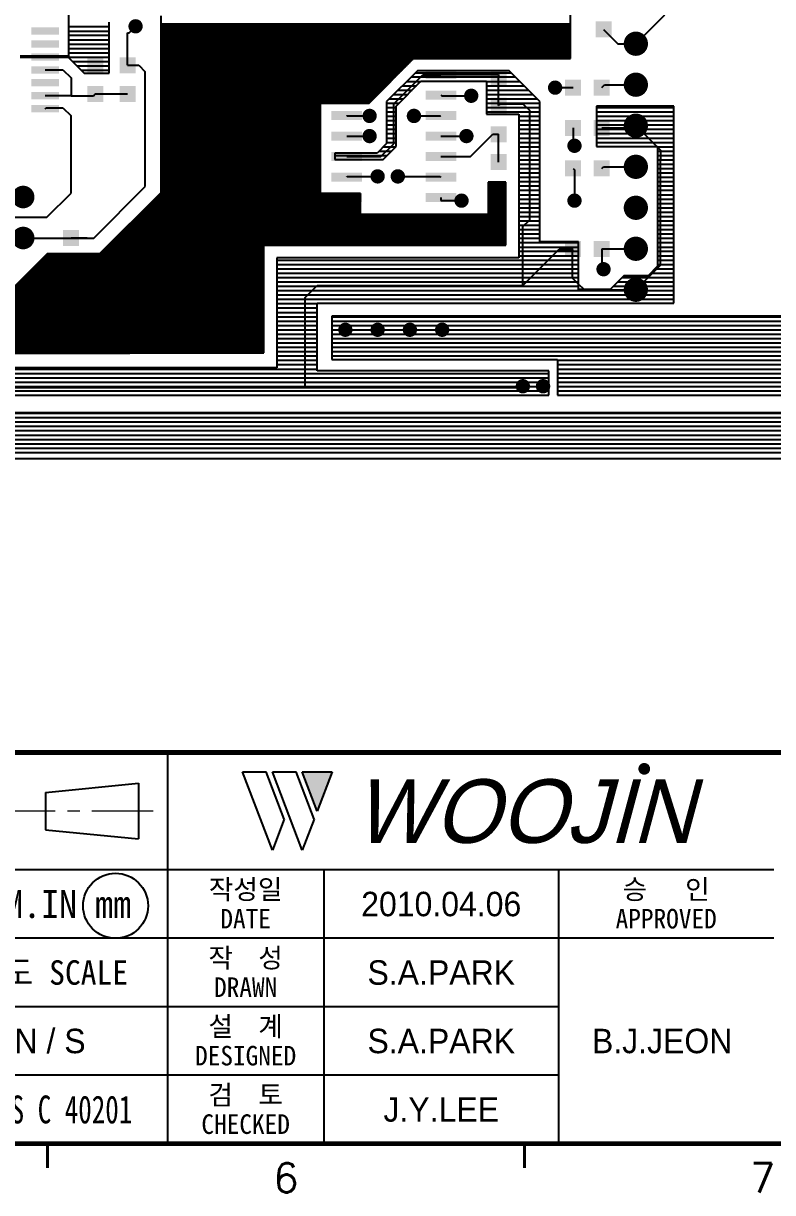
# Model space of a CAD drawing. Extents: x 295 to 953, y 10 to 290.
# Drawn here: x 733.3 to 809.9, y 10 to 129.5 of the extents above; entities that cross this region are included whole.
import ezdxf
from ezdxf.enums import TextEntityAlignment as Align

# ---------------------------------------------------------------- set-up
doc = ezdxf.new("R2010")
doc.units = 0
doc.header["$LTSCALE"] = 5
doc.header["$MEASUREMENT"] = 0
doc.linetypes.add('CENTER', pattern=[2, 1.25, -0.25, 0.25, -0.25])
doc.layers.get('0').update_dxf_attribs({"linetype": 'CONTINUOUS', "lineweight": 25})
doc.layers.add('2', color=2, linetype='CENTER', lineweight=13)
for name, color, linetype in [('COMP_GB', 1, 'CONTINUOUS'), ('SHEET', 3, 'CONTINUOUS'), ('문자', 4, 'CONTINUOUS'), ('테두리', 3, 'CONTINUOUS')]:
    doc.layers.add(name, color=color, linetype=linetype)
doc.styles.add('MARK', font='ARLRDBD.TTF')
doc.styles.get("Standard").update_dxf_attribs({"font": 'simplex.shx'})
doc.styles.add('굴림', font='')
doc.styles.add('굴림체', font='')
doc.styles.get('굴림').set_extended_font_data('Gulim')
doc.styles.get('굴림체').set_extended_font_data('GulimChe')

# ---------------------------------------------------------------- blocks, each defined once
blk = doc.blocks.new('B')
at = {"layer": '문자'}
blk.add_hatch(color=256, dxfattribs=at).paths.add_polyline_path([(13.79, 10), (15.31, 6), (16.84, 10)])
at = {"color": 4, "const_width": 0.6}
blk.add_lwpolyline([(48.46, 10.32, 1), (49.06, 10.32, 1)], format="xyb", close=True, dxfattribs=at)
at = {"layer": '문자'}
for p, q in [((10.73, 2), (7.68, 10)), ((7.68, 10), (10.09, 10)), ((11.94, 5.16), (10.09, 10)), ((10.73, 10), (13.15, 10)), ((13.79, 2), (10.73, 10)), ((14.99, 5.16), (13.15, 10)), ((13.79, 10), (16.84, 10)), ((15.31, 6), (13.79, 10)), ((16.84, 10), (15.31, 6)), ((11.94, 5.16), (10.73, 2)), ((14.99, 5.16), (13.79, 2))]:
    blk.add_line(p, q, dxfattribs=at)
at = {"layer": '문자', "style": 'MARK', "oblique": 15}
blk.add_text('WOOJIN', height=6.5, dxfattribs=at).set_placement((36.4, 6), align=Align.MIDDLE_CENTER)
blk = doc.blocks.new('C')
at = {"layer": '2'}
blk.add_line((269.53, 49), (248.48, 49), dxfattribs=at)
at = {"layer": 'SHEET'}
for p, q in [((271, 55), (271, 15)), ((271, 55), (271, 15)), ((333, 43), (247, 43)), ((287, 43), (287, 15)), ((311, 43), (311, 15)), ((333, 36), (247, 36)), ((311, 29), (247, 29)), ((311, 22), (227, 22))]:
    blk.add_line(p, q, dxfattribs=at)
at = {"layer": 'SHEET', "color": 4}
for p, q in [((258.53, 50.9), (268.03, 51.85)), ((268.03, 51.85), (268.03, 46.15)), ((258.53, 50.9), (258.53, 47.1)), ((258.53, 47.1), (268.03, 46.15))]:
    blk.add_line(p, q, dxfattribs=at)
at = {"layer": 'SHEET'}
blk.add_circle((265.7, 39.32), 3.32, dxfattribs=at)
at = {"layer": '테두리'}
for points, const_width in [([(15, 285), (15, 15), (405, 15), (405, 285), (15, 285)], 0.5), ([(15, 55), (405, 55)], 0.5), ([(258.75, 12.5), (258.75, 15)], 0.3), ([(307.5, 12.5), (307.5, 15)], 0.3)]:
    blk.add_lwpolyline(points, dxfattribs=dict(at, const_width=const_width))
blk.add_blockref('B', (271, 43))
at = {"layer": '문자', "style": '굴림체'}
for s, height, p in [('작성일', 2, (279, 41)), ('승   인', 2, (322, 41)), ('DIM.IN mm', 2.85, (259, 39.5)), ('DATE', 2, (279, 38)), ('APPROVED', 2, (322, 38)), ('작  성', 2, (279, 34)), ('척도 SCALE', 2.5, (259, 32.5)), ('DRAWN', 2, (279, 31)), ('설  계', 2, (279, 27)), ('DESIGNED', 2, (279, 24)), ('검  토', 2, (279, 20)), ('CHECKED', 2, (279, 17))]:
    blk.add_text(s, height=height, dxfattribs=at).set_placement(p, align=Align.MIDDLE_CENTER)
at = {"layer": '문자', "style": '굴림체', "width": 0.75}
blk.add_text('공차 적용기준 : WMS C 40201', height=2.85, dxfattribs=at).set_placement((249, 18.5), align=Align.MIDDLE_CENTER)
at = {"layer": '문자'}
for s, p in [('6', (283.12, 11.5)), ('7', (331.88, 11.5))]:
    blk.add_text(s, height=3, dxfattribs=at).set_placement(p, align=Align.MIDDLE)

msp = doc.modelspace()

# ---------------------------------------------------------------- linework, layer by layer
for points, const_width in [([(744.36, 129.22, 1), (745.09, 129.22, 1)], 0.733), ([(795.26, 127.44, 1), (796.5, 127.44, 1)], 1.24), ([(750.96, 126.25, 1), (751.69, 126.25, 1)], 0.733), ([(755.09, 126.25, 1), (755.82, 126.25, 1)], 0.733), ([(759.21, 126.25, 1), (759.94, 126.25, 1)], 0.733), ([(763.34, 126.25, 1), (764.07, 126.25, 1)], 0.733), ([(778.68, 126.91, 1), (779.41, 126.91, 1)], 0.733), ([(795.26, 123.25, 1), (796.5, 123.25, 1)], 1.24), ([(787.26, 122.95, 1), (787.99, 122.95, 1)], 0.733), ([(750.96, 122.12, 1), (751.69, 122.12, 1)], 0.733), ([(755.09, 122.12, 1), (755.82, 122.12, 1)], 0.733), ([(759.21, 122.12, 1), (759.94, 122.12, 1)], 0.733), ([(778.68, 122.12, 1), (779.41, 122.12, 1)], 0.733), ([(768.29, 120.06, 1), (769.02, 120.06, 1)], 0.733), ([(772.82, 120.06, 1), (773.56, 120.06, 1)], 0.733), ([(795.26, 119.06, 1), (796.5, 119.06, 1)], 1.24), ([(750.96, 118, 1), (751.69, 118, 1)], 0.733), ([(755.09, 118, 1), (755.82, 118, 1)], 0.733), ([(759.21, 118, 1), (759.94, 118, 1)], 0.733), ([(768.29, 118, 1), (769.02, 118, 1)], 0.733), ([(778.19, 118, 1), (778.92, 118, 1)], 0.733), ([(789.24, 117.01, 1), (789.97, 117.01, 1)], 0.733), ([(795.26, 114.86, 1), (796.5, 114.86, 1)], 1.24), ([(750.96, 113.88, 1), (751.69, 113.88, 1)], 0.733), ([(755.09, 113.88, 1), (755.82, 113.88, 1)], 0.733), ([(759.21, 113.88, 1), (759.94, 113.88, 1)], 0.733), ([(769.11, 113.88, 1), (769.84, 113.88, 1)], 0.733), ([(771.17, 113.88, 1), (771.91, 113.88, 1)], 0.733), ([(732.65, 111.77, 1), (733.81, 111.77, 1)], 1.15), ([(777.69, 111.4, 1), (778.42, 111.4, 1)], 0.733), ([(789.24, 111.4, 1), (789.97, 111.4, 1)], 0.733), ([(795.26, 110.67, 1), (796.5, 110.67, 1)], 1.24), ([(746.84, 109.75, 1), (747.57, 109.75, 1)], 0.733), ([(750.96, 109.75, 1), (751.69, 109.75, 1)], 0.733), ([(755.09, 109.75, 1), (755.82, 109.75, 1)], 0.733), ([(759.21, 109.75, 1), (759.94, 109.75, 1)], 0.733), ([(732.65, 107.58, 1), (733.81, 107.58, 1)], 1.15), ([(795.26, 106.48, 1), (796.5, 106.48, 1)], 1.24), ([(746.84, 105.62, 1), (747.57, 105.62, 1)], 0.733), ([(750.96, 105.62, 1), (751.69, 105.62, 1)], 0.733), ([(755.09, 105.62, 1), (755.82, 105.62, 1)], 0.733), ([(792.21, 104.39, 1), (792.94, 104.39, 1)], 0.733), ([(795.26, 102.29, 1), (796.5, 102.29, 1)], 1.24), ([(738.59, 101.5, 1), (739.32, 101.5, 1)], 0.733), ([(742.71, 101.5, 1), (743.44, 101.5, 1)], 0.733), ([(746.84, 101.5, 1), (747.57, 101.5, 1)], 0.733), ([(750.96, 101.5, 1), (751.69, 101.5, 1)], 0.733), ([(755.09, 101.5, 1), (755.82, 101.5, 1)], 0.733), ([(734.46, 97.38, 1), (735.19, 97.38, 1)], 0.733), ([(738.59, 97.38, 1), (739.32, 97.38, 1)], 0.733), ([(742.71, 97.38, 1), (743.44, 97.38, 1)], 0.733), ([(746.84, 97.38, 1), (747.57, 97.38, 1)], 0.733), ([(750.96, 97.38, 1), (751.69, 97.38, 1)], 0.733), ([(755.09, 97.38, 1), (755.82, 97.38, 1)], 0.733), ([(765.81, 98.2, 1), (766.54, 98.2, 1)], 0.733), ([(769.11, 98.2, 1), (769.84, 98.2, 1)], 0.733), ([(772.41, 98.2, 1), (773.14, 98.2, 1)], 0.733), ([(775.71, 98.2, 1), (776.44, 98.2, 1)], 0.733), ([(783.96, 92.43, 1), (784.69, 92.43, 1)], 0.733), ([(786.02, 92.43, 1), (786.76, 92.43, 1)], 0.733)]:
    msp.add_lwpolyline(points, format="xyb", close=True, dxfattribs=dict(const_width=const_width))
for points in [[(736.89, 129.1), (736.89, 128.35), (734.08, 129.1), (734.08, 128.35)], [(793.39, 129.73), (793.39, 128.09), (791.76, 129.73), (791.76, 128.09)], [(736.89, 127.78), (736.89, 127.03), (734.08, 127.78), (734.08, 127.03)], [(782.67, 127.71), (782.67, 126.07), (781.04, 127.71), (781.04, 126.07)], [(736.89, 126.46), (736.89, 125.71), (734.08, 126.46), (734.08, 125.71)], [(741.42, 126.06), (741.42, 124.42), (739.79, 126.06), (739.79, 124.42)], [(744.72, 126.06), (744.72, 124.42), (743.09, 126.06), (743.09, 124.42)], [(736.89, 125.14), (736.89, 124.39), (734.08, 125.14), (734.08, 124.39)], [(767.88, 124.75), (767.88, 123.83), (764.74, 124.75), (764.74, 123.83)], [(777.52, 124.75), (777.52, 123.83), (774.38, 124.75), (774.38, 123.83)], [(782.67, 124.78), (782.67, 123.14), (781.04, 124.78), (781.04, 123.14)], [(736.89, 123.82), (736.89, 123.07), (734.08, 123.82), (734.08, 123.07)], [(741.42, 123.13), (741.42, 121.49), (739.79, 123.13), (739.79, 121.49)], [(744.72, 123.13), (744.72, 121.49), (743.09, 123.13), (743.09, 121.49)], [(790.28, 123.77), (790.28, 122.13), (788.64, 123.77), (788.64, 122.13)], [(793.21, 123.77), (793.21, 122.13), (791.58, 123.77), (791.58, 122.13)], [(736.89, 122.5), (736.89, 121.75), (734.08, 122.5), (734.08, 121.75)], [(767.88, 122.65), (767.88, 121.73), (764.74, 122.65), (764.74, 121.73)], [(777.52, 122.65), (777.52, 121.73), (774.38, 122.65), (774.38, 121.73)], [(782.67, 121.93), (782.67, 120.3), (781.04, 121.93), (781.04, 120.3)], [(736.89, 121.18), (736.89, 120.43), (734.08, 121.18), (734.08, 120.43)], [(767.88, 120.56), (767.88, 119.63), (764.74, 120.56), (764.74, 119.63)], [(777.52, 120.56), (777.52, 119.63), (774.38, 120.56), (774.38, 119.63)], [(790.28, 119.64), (790.28, 118.01), (788.64, 119.64), (788.64, 118.01)], [(793.21, 119.64), (793.21, 118.01), (791.58, 119.64), (791.58, 118.01)], [(767.88, 118.46), (767.88, 117.54), (764.74, 118.46), (764.74, 117.54)], [(777.52, 118.46), (777.52, 117.54), (774.38, 118.46), (774.38, 117.54)], [(782.67, 119), (782.67, 117.37), (781.04, 119), (781.04, 117.37)], [(767.88, 116.37), (767.88, 115.44), (764.74, 116.37), (764.74, 115.44)], [(777.52, 116.37), (777.52, 115.44), (774.38, 116.37), (774.38, 115.44)], [(782.67, 116.16), (782.67, 114.52), (781.04, 116.16), (781.04, 114.52)], [(790.28, 115.52), (790.28, 113.88), (788.64, 115.52), (788.64, 113.88)], [(793.21, 115.52), (793.21, 113.88), (791.58, 115.52), (791.58, 113.88)], [(767.88, 114.27), (767.88, 113.35), (764.74, 114.27), (764.74, 113.35)], [(777.52, 114.27), (777.52, 113.35), (774.38, 114.27), (774.38, 113.35)], [(782.67, 113.23), (782.67, 111.59), (781.04, 113.23), (781.04, 111.59)], [(767.88, 112.17), (767.88, 111.25), (764.74, 112.17), (764.74, 111.25)], [(777.52, 112.17), (777.52, 111.25), (774.38, 112.17), (774.38, 111.25)], [(738.94, 108.4), (738.94, 106.77), (737.31, 108.4), (737.31, 106.77)], [(790.28, 107.27), (790.28, 105.63), (788.64, 107.27), (788.64, 105.63)], [(793.21, 107.27), (793.21, 105.63), (791.58, 107.27), (791.58, 105.63)], [(738.94, 105.47), (738.94, 103.84), (737.31, 105.47), (737.31, 103.84)]]:
    msp.add_solid(points)
at = {"layer": 'COMP_GB', "color": 7}
for p, q in [((789.19, 125.92), (789.19, 133.76)), ((737.86, 131.61), (737.86, 126.17)), ((747.29, 130.29), (747.29, 112.19)), ((795.88, 127.44), (798.85, 130.41)), ((737.86, 129.19), (742.01, 129.19)), ((742.01, 124.44), (742.01, 129.65)), ((744.07, 128.56), (744.73, 129.22)), ((747.29, 129.49), (789.19, 129.49)), ((747.29, 129.34), (789.19, 129.34)), ((747.29, 129.19), (789.19, 129.19)), ((737.86, 128.74), (742.01, 128.74)), ((737.86, 128.3), (742.01, 128.3)), ((743.9, 125.24), (743.9, 128.56)), ((743.9, 128.56), (744.07, 128.56)), ((747.29, 129.04), (789.19, 129.04)), ((747.29, 128.89), (789.19, 128.89)), ((747.29, 128.73), (789.19, 128.73)), ((747.29, 128.58), (789.19, 128.58)), ((747.29, 128.43), (789.19, 128.43)), ((747.29, 128.28), (789.19, 128.28)), ((747.29, 128.13), (789.19, 128.13)), ((747.29, 127.98), (789.19, 127.98)), ((792.58, 128.91), (794.05, 127.44)), ((737.86, 127.85), (742.01, 127.85)), ((737.86, 127.4), (742.01, 127.4)), ((737.86, 126.96), (742.01, 126.96)), ((747.29, 127.83), (789.19, 127.83)), ((747.29, 127.68), (789.19, 127.68)), ((747.29, 127.53), (789.19, 127.53)), ((747.29, 127.38), (789.19, 127.38)), ((747.29, 127.23), (789.19, 127.23)), ((747.29, 127.08), (789.19, 127.08)), ((747.29, 126.92), (789.19, 126.92)), ((747.29, 126.77), (789.19, 126.77)), ((779.05, 126.91), (779.07, 126.89)), ((779.07, 126.89), (781.85, 126.89)), ((794.05, 127.44), (795.88, 127.44)), ((737.86, 126.17), (732.93, 126.17)), ((732.93, 126.08), (737.82, 126.08)), ((737.82, 126.08), (739.47, 124.44)), ((737.83, 126.07), (742.01, 126.07)), ((737.86, 126.51), (742.01, 126.51)), ((738.28, 125.62), (742.01, 125.62)), ((747.29, 126.62), (789.19, 126.62)), ((747.29, 126.47), (789.19, 126.47)), ((747.29, 126.32), (789.19, 126.32)), ((747.29, 126.17), (789.19, 126.17)), ((747.29, 126.02), (789.19, 126.02)), ((747.29, 125.87), (773.1, 125.87)), ((747.29, 125.72), (772.95, 125.72)), ((747.29, 125.57), (772.8, 125.57)), ((768.62, 121.38), (773.16, 125.92)), ((773.16, 125.92), (789.19, 125.92)), ((735.49, 124.76), (737.3, 124.76)), ((737.3, 124.76), (738.13, 123.94)), ((738.73, 125.18), (742.01, 125.18)), ((739.17, 124.73), (742.01, 124.73)), ((739.47, 124.44), (742.01, 124.44)), ((743.9, 125.24), (745.06, 125.24)), ((745.06, 125.24), (745.72, 124.58)), ((745.72, 112.86), (745.72, 124.58)), ((747.29, 125.42), (772.65, 125.42)), ((747.29, 125.26), (772.5, 125.26)), ((747.29, 125.11), (772.35, 125.11)), ((747.29, 124.96), (772.2, 124.96)), ((747.29, 124.81), (772.05, 124.81)), ((747.29, 124.66), (771.9, 124.66)), ((747.29, 124.51), (771.74, 124.51)), ((747.29, 124.36), (771.59, 124.36)), ((773.54, 124.68), (770.39, 121.53)), ((773.34, 124.48), (783.1, 124.48)), ((782.91, 124.68), (773.54, 124.68)), ((786.06, 121.53), (782.91, 124.68)), ((738.13, 123.94), (738.13, 122.12)), ((747.29, 124.21), (771.44, 124.21)), ((747.29, 124.06), (771.29, 124.06)), ((747.29, 123.91), (771.14, 123.91)), ((747.29, 123.76), (770.99, 123.76)), ((747.29, 123.61), (770.84, 123.61)), ((747.29, 123.45), (770.69, 123.45)), ((747.29, 123.3), (770.54, 123.3)), ((747.29, 123.15), (770.39, 123.15)), ((771.13, 121.3), (774.1, 124.27)), ((771.38, 121.07), (773.91, 123.61)), ((772.01, 123.15), (773.45, 123.15)), ((772.45, 123.59), (773.9, 123.59)), ((772.9, 124.04), (783.55, 124.04)), ((773.91, 123.61), (780.62, 123.61)), ((774.1, 124.27), (775.93, 124.27)), ((775.93, 124.27), (775.95, 124.29)), ((775.95, 124.29), (781.85, 124.29)), ((780.62, 123.61), (780.62, 120.23)), ((780.62, 123.59), (783.99, 123.59)), ((780.62, 123.15), (784.44, 123.15)), ((781.85, 124.29), (781.85, 123.96)), ((781.85, 121.12), (781.85, 123.96)), ((792.39, 122.95), (792.69, 123.25)), ((792.69, 123.25), (795.88, 123.25)), ((738.13, 122.12), (735.49, 122.12)), ((738.13, 122.12), (740.42, 122.12)), ((740.42, 122.12), (740.6, 122.31)), ((740.6, 122.31), (743.9, 122.31)), ((747.29, 123), (770.24, 123)), ((747.29, 122.85), (770.08, 122.85)), ((747.29, 122.7), (769.93, 122.7)), ((747.29, 122.55), (769.78, 122.55)), ((747.29, 122.4), (769.63, 122.4)), ((747.29, 122.25), (769.48, 122.25)), ((747.29, 122.1), (769.33, 122.1)), ((747.29, 121.95), (769.18, 121.95)), ((771.11, 122.26), (772.56, 122.26)), ((771.56, 122.7), (773, 122.7)), ((775.95, 122.19), (776.05, 122.12)), ((776.05, 122.12), (779.05, 122.12)), ((780.62, 122.7), (784.89, 122.7)), ((780.62, 122.26), (785.33, 122.26)), ((787.63, 122.95), (789.46, 122.95)), ((735.49, 120.8), (735.57, 120.89)), ((735.57, 120.89), (737.3, 120.89)), ((737.3, 120.89), (738.13, 120.06)), ((747.29, 121.79), (769.03, 121.79)), ((747.29, 121.64), (768.88, 121.64)), ((747.29, 121.49), (768.73, 121.49)), ((747.29, 121.34), (763.62, 121.34)), ((747.29, 121.19), (763.62, 121.19)), ((747.29, 121.04), (763.62, 121.04)), ((747.29, 120.89), (763.62, 120.89)), ((747.29, 120.74), (763.62, 120.74)), ((763.62, 112.14), (763.62, 121.38)), ((763.62, 121.38), (768.62, 121.38)), ((770.39, 121.53), (770.39, 117.24)), ((770.39, 121.37), (771.67, 121.37)), ((770.39, 120.92), (771.38, 120.92)), ((770.67, 121.81), (772.11, 121.81)), ((771.13, 117.22), (771.13, 121.3)), ((771.38, 116.95), (771.38, 121.07)), ((780.62, 121.81), (785.78, 121.81)), ((780.62, 121.37), (786.06, 121.37)), ((780.62, 120.92), (786.06, 120.92)), ((781.85, 121.12), (782.04, 121.3)), ((782.04, 121.3), (784.33, 121.3)), ((784.33, 121.3), (784.99, 120.64)), ((786.06, 107.19), (786.06, 121.53)), ((799.76, 121.05), (791.84, 121.05)), ((791.84, 121.05), (791.84, 116.93)), ((791.84, 120.92), (799.76, 120.92)), ((799.76, 100.92), (799.76, 121.05)), ((738.13, 112.17), (738.13, 120.06)), ((747.29, 120.59), (763.62, 120.59)), ((747.29, 120.44), (763.62, 120.44)), ((747.29, 120.29), (763.62, 120.29)), ((747.29, 120.13), (763.62, 120.13)), ((747.29, 119.98), (763.62, 119.98)), ((747.29, 119.83), (763.62, 119.83)), ((747.29, 119.68), (763.62, 119.68)), ((747.29, 119.53), (763.62, 119.53)), ((766.31, 120.1), (766.31, 120.06)), ((766.31, 120.06), (768.65, 120.06)), ((770.39, 120.47), (771.38, 120.47)), ((770.39, 120.03), (771.38, 120.03)), ((770.39, 119.58), (771.38, 119.58)), ((773.19, 120.06), (775.91, 120.06)), ((775.91, 120.06), (775.95, 120.1)), ((780.62, 120.47), (786.06, 120.47)), ((780.62, 120.23), (783.92, 120.23)), ((783.92, 120.23), (783.92, 105.54)), ((783.92, 120.03), (786.06, 120.03)), ((783.92, 119.58), (786.06, 119.58)), ((784.99, 120.64), (784.99, 109.42)), ((791.84, 120.47), (799.76, 120.47)), ((791.84, 120.03), (799.76, 120.03)), ((791.84, 119.58), (799.76, 119.58)), ((747.29, 119.38), (763.62, 119.38)), ((747.29, 119.23), (763.62, 119.23)), ((747.29, 119.08), (763.62, 119.08)), ((747.29, 118.93), (763.62, 118.93)), ((747.29, 118.78), (763.62, 118.78)), ((747.29, 118.63), (763.62, 118.63)), ((747.29, 118.48), (763.62, 118.48)), ((770.39, 119.14), (771.38, 119.14)), ((770.39, 118.69), (771.38, 118.69)), ((783.92, 119.14), (786.06, 119.14)), ((783.92, 118.69), (786.06, 118.69)), ((789.46, 118.83), (789.46, 117.16)), ((791.84, 119.14), (799.76, 119.14)), ((791.84, 118.69), (799.76, 118.69)), ((792.39, 118.83), (796.11, 118.83)), ((795.88, 119.06), (796.11, 118.83)), ((796.11, 118.83), (798.39, 116.55)), ((747.29, 118.32), (763.62, 118.32)), ((747.29, 118.17), (763.62, 118.17)), ((747.29, 118.02), (763.62, 118.02)), ((747.29, 117.87), (763.62, 117.87)), ((747.29, 117.72), (763.62, 117.72)), ((747.29, 117.57), (763.62, 117.57)), ((747.29, 117.42), (763.62, 117.42)), ((747.29, 117.27), (763.62, 117.27)), ((766.31, 118), (768.65, 118)), ((770.39, 117.24), (769.42, 116.27)), ((769.81, 115.9), (771.13, 117.22)), ((770.39, 118.25), (771.38, 118.25)), ((770.39, 117.8), (771.38, 117.8)), ((770.39, 117.36), (771.38, 117.36)), ((775.95, 118), (778.55, 118)), ((778.97, 115.9), (781.24, 118.18)), ((781.24, 118.18), (781.85, 118.18)), ((781.85, 115.34), (781.85, 118.18)), ((783.92, 118.25), (786.06, 118.25)), ((783.92, 117.8), (786.06, 117.8)), ((783.92, 117.36), (786.06, 117.36)), ((789.46, 117.16), (789.61, 117.01)), ((791.84, 118.25), (799.76, 118.25)), ((791.84, 117.8), (799.76, 117.8)), ((791.84, 117.36), (799.76, 117.36)), ((747.29, 117.12), (763.62, 117.12)), ((747.29, 116.97), (763.62, 116.97)), ((747.29, 116.82), (763.62, 116.82)), ((747.29, 116.66), (763.62, 116.66)), ((747.29, 116.51), (763.62, 116.51)), ((747.29, 116.36), (763.62, 116.36)), ((747.29, 116.21), (763.62, 116.21)), ((747.29, 116.06), (763.62, 116.06)), ((769.42, 116.27), (765.11, 116.27)), ((765.11, 116.27), (765.11, 115.61)), ((765.11, 116.02), (770.45, 116.02)), ((769.61, 116.46), (770.89, 116.46)), ((770.04, 115.61), (771.38, 116.95)), ((770.06, 116.91), (771.34, 116.91)), ((783.92, 116.91), (786.06, 116.91)), ((783.92, 116.46), (786.06, 116.46)), ((783.92, 116.02), (786.06, 116.02)), ((791.84, 116.93), (798.11, 116.93)), ((798.11, 116.93), (798.11, 104.7)), ((798.11, 116.91), (799.76, 116.91)), ((798.11, 116.46), (799.76, 116.46)), ((798.11, 116.02), (799.76, 116.02)), ((798.39, 116.55), (798.39, 115.69)), ((747.29, 115.91), (763.62, 115.91)), ((747.29, 115.76), (763.62, 115.76)), ((747.29, 115.61), (763.62, 115.61)), ((747.29, 115.46), (763.62, 115.46)), ((747.29, 115.31), (763.62, 115.31)), ((747.29, 115.16), (763.62, 115.16)), ((747.29, 115.01), (763.62, 115.01)), ((747.29, 114.85), (763.62, 114.85)), ((765.11, 115.61), (770.04, 115.61)), ((766.31, 115.9), (769.81, 115.9)), ((775.95, 115.9), (778.97, 115.9)), ((783.92, 115.57), (786.06, 115.57)), ((783.92, 115.13), (786.06, 115.13)), ((792.39, 114.7), (792.56, 114.86)), ((792.56, 114.86), (795.88, 114.86)), ((798.11, 115.57), (799.76, 115.57)), ((798.11, 115.13), (799.76, 115.13)), ((798.39, 104.8), (798.39, 115.69)), ((747.29, 114.7), (763.62, 114.7)), ((747.29, 114.55), (763.62, 114.55)), ((747.29, 114.4), (763.62, 114.4)), ((747.29, 114.25), (763.62, 114.25)), ((747.29, 114.1), (763.62, 114.1)), ((747.29, 113.95), (763.62, 113.95)), ((747.29, 113.8), (763.62, 113.8)), ((747.29, 113.65), (763.62, 113.65)), ((766.31, 113.81), (766.37, 113.88)), ((766.37, 113.88), (769.48, 113.88)), ((771.54, 113.88), (775.88, 113.88)), ((775.88, 113.88), (775.95, 113.81)), ((783.92, 114.68), (786.06, 114.68)), ((783.92, 114.24), (786.06, 114.24)), ((783.92, 113.79), (786.06, 113.79)), ((789.46, 114.7), (789.61, 114.55)), ((789.61, 114.55), (789.61, 111.4)), ((798.11, 114.68), (799.76, 114.68)), ((798.11, 114.24), (799.76, 114.24)), ((798.11, 113.79), (799.76, 113.79)), ((740.44, 107.58), (745.72, 112.86)), ((747.29, 113.5), (763.62, 113.5)), ((747.29, 113.35), (763.62, 113.35)), ((747.29, 113.19), (763.62, 113.19)), ((747.29, 113.04), (763.62, 113.04)), ((747.29, 112.89), (763.62, 112.89)), ((747.29, 112.74), (763.62, 112.74)), ((747.29, 112.59), (763.62, 112.59)), ((747.29, 112.44), (763.62, 112.44)), ((782.59, 113.3), (780.78, 113.3)), ((780.78, 113.3), (780.78, 110)), ((780.78, 113.19), (782.59, 113.19)), ((780.78, 113.04), (782.59, 113.04)), ((780.78, 112.89), (782.59, 112.89)), ((780.78, 112.74), (782.59, 112.74)), ((780.78, 112.59), (782.59, 112.59)), ((780.78, 112.44), (782.59, 112.44)), ((782.59, 106.86), (782.59, 113.3)), ((783.92, 113.35), (786.06, 113.35)), ((783.92, 112.9), (786.06, 112.9)), ((783.92, 112.46), (786.06, 112.46)), ((798.11, 113.35), (799.76, 113.35)), ((798.11, 112.9), (799.76, 112.9)), ((798.11, 112.46), (799.76, 112.46)), ((735.65, 109.7), (738.13, 112.17)), ((747.29, 112.19), (741.05, 105.95)), ((746.33, 111.23), (767.74, 111.23)), ((746.48, 111.38), (767.74, 111.38)), ((746.63, 111.53), (767.74, 111.53)), ((746.78, 111.69), (767.74, 111.69)), ((746.93, 111.84), (767.74, 111.84)), ((747.08, 111.99), (767.74, 111.99)), ((747.23, 112.14), (767.74, 112.14)), ((747.29, 112.29), (763.62, 112.29)), ((767.74, 112.14), (763.62, 112.14)), ((767.74, 110), (767.74, 112.14)), ((775.95, 111.71), (775.95, 111.4)), ((775.95, 111.4), (778.06, 111.4)), ((780.78, 112.29), (782.59, 112.29)), ((780.78, 112.14), (782.59, 112.14)), ((780.78, 111.99), (782.59, 111.99)), ((780.78, 111.84), (782.59, 111.84)), ((780.78, 111.69), (782.59, 111.69)), ((780.78, 111.53), (782.59, 111.53)), ((780.78, 111.38), (782.59, 111.38)), ((780.78, 111.23), (782.59, 111.23)), ((783.92, 112.01), (786.06, 112.01)), ((783.92, 111.56), (786.06, 111.56)), ((798.11, 112.01), (799.76, 112.01)), ((798.11, 111.56), (799.76, 111.56)), ((745.12, 110.03), (767.74, 110.03)), ((745.27, 110.18), (767.74, 110.18)), ((745.42, 110.33), (767.74, 110.33)), ((745.57, 110.48), (767.74, 110.48)), ((745.73, 110.63), (767.74, 110.63)), ((745.88, 110.78), (767.74, 110.78)), ((746.03, 110.93), (767.74, 110.93)), ((746.18, 111.08), (767.74, 111.08)), ((780.78, 110), (767.74, 110)), ((780.78, 111.08), (782.59, 111.08)), ((780.78, 110.93), (782.59, 110.93)), ((780.78, 110.78), (782.59, 110.78)), ((780.78, 110.63), (782.59, 110.63)), ((780.78, 110.48), (782.59, 110.48)), ((780.78, 110.33), (782.59, 110.33)), ((780.78, 110.18), (782.59, 110.18)), ((780.78, 110.03), (782.59, 110.03)), ((783.92, 111.12), (786.06, 111.12)), ((783.92, 110.67), (786.06, 110.67)), ((783.92, 110.23), (786.06, 110.23)), ((798.11, 111.12), (799.76, 111.12)), ((798.11, 110.67), (799.76, 110.67)), ((798.11, 110.23), (799.76, 110.23)), ((731.12, 109.7), (735.65, 109.7)), ((743.92, 108.82), (782.59, 108.82)), ((744.07, 108.97), (782.59, 108.97)), ((744.22, 109.12), (782.59, 109.12)), ((744.37, 109.27), (782.59, 109.27)), ((744.52, 109.42), (782.59, 109.42)), ((744.67, 109.57), (782.59, 109.57)), ((744.82, 109.72), (782.59, 109.72)), ((744.97, 109.88), (782.59, 109.88)), ((783.92, 109.78), (786.06, 109.78)), ((783.92, 109.34), (786.06, 109.34)), ((783.92, 108.89), (786.06, 108.89)), ((784.33, 108.76), (784.99, 109.42)), ((798.11, 109.78), (799.76, 109.78)), ((798.11, 109.34), (799.76, 109.34)), ((798.11, 108.89), (799.76, 108.89)), ((733.23, 107.58), (739.78, 107.58)), ((738.13, 107.59), (739.77, 107.59)), ((739.77, 107.59), (739.78, 107.58)), ((739.78, 107.58), (740.44, 107.58)), ((742.71, 107.61), (782.59, 107.61)), ((742.86, 107.76), (782.59, 107.76)), ((743.01, 107.91), (782.59, 107.91)), ((743.16, 108.06), (782.59, 108.06)), ((743.31, 108.22), (782.59, 108.22)), ((743.46, 108.37), (782.59, 108.37)), ((743.61, 108.52), (782.59, 108.52)), ((743.76, 108.67), (782.59, 108.67)), ((783.92, 108.45), (786.06, 108.45)), ((783.92, 108), (786.06, 108)), ((784.33, 102.74), (784.33, 108.76)), ((798.11, 108.45), (799.76, 108.45)), ((798.11, 108), (799.76, 108)), ((741.5, 106.41), (757.84, 106.41)), ((741.65, 106.56), (757.84, 106.56)), ((741.8, 106.71), (757.84, 106.71)), ((741.95, 106.86), (757.84, 106.86)), ((742.1, 107.01), (782.59, 107.01)), ((742.26, 107.16), (782.59, 107.16)), ((742.41, 107.31), (782.59, 107.31)), ((742.56, 107.46), (782.59, 107.46)), ((757.84, 95.83), (757.84, 106.86)), ((757.84, 106.86), (782.59, 106.86)), ((783.92, 107.55), (786.06, 107.55)), ((783.92, 107.11), (790.02, 107.11)), ((783.92, 106.66), (790.02, 106.66)), ((784.33, 102.74), (788.04, 106.45)), ((790.02, 107.19), (786.06, 107.19)), ((788.04, 106.45), (789.46, 106.45)), ((789.41, 106.4), (789.46, 106.45)), ((789.41, 103.48), (789.41, 106.4)), ((790.02, 102.33), (790.02, 107.19)), ((792.39, 106.45), (792.43, 106.48)), ((792.39, 106.45), (792.39, 104.98)), ((792.43, 106.48), (795.88, 106.48)), ((798.11, 107.55), (799.76, 107.55)), ((798.11, 107.11), (799.76, 107.11)), ((798.11, 106.66), (799.76, 106.66)), ((735.69, 105.95), (731.36, 101.62)), ((734.93, 105.2), (757.84, 105.2)), ((735.08, 105.35), (757.84, 105.35)), ((735.23, 105.5), (757.84, 105.5)), ((735.38, 105.65), (757.84, 105.65)), ((735.54, 105.8), (757.84, 105.8)), ((735.69, 105.95), (757.84, 105.95)), ((741.05, 105.95), (735.69, 105.95)), ((741.2, 106.1), (757.84, 106.1)), ((741.35, 106.25), (757.84, 106.25)), ((783.92, 105.54), (759.17, 105.54)), ((759.17, 105.54), (759.17, 94.32)), ((759.17, 105.33), (790.02, 105.33)), ((783.92, 106.22), (790.02, 106.22)), ((783.92, 105.77), (790.02, 105.77)), ((798.11, 106.22), (799.76, 106.22)), ((798.11, 105.77), (799.76, 105.77)), ((798.11, 105.33), (799.76, 105.33)), ((733.72, 103.99), (757.84, 103.99)), ((733.88, 104.14), (757.84, 104.14)), ((734.03, 104.29), (757.84, 104.29)), ((734.18, 104.44), (757.84, 104.44)), ((734.33, 104.59), (757.84, 104.59)), ((734.48, 104.75), (757.84, 104.75)), ((734.63, 104.9), (757.84, 104.9)), ((734.78, 105.05), (757.84, 105.05)), ((759.17, 104.88), (790.02, 104.88)), ((759.17, 104.44), (790.02, 104.44)), ((759.17, 103.99), (790.02, 103.99)), ((792.39, 104.98), (792.58, 104.8)), ((792.58, 104.8), (792.58, 104.39)), ((795.88, 102.29), (798.32, 104.73)), ((798.11, 104.7), (797.14, 103.73)), ((797.4, 103.99), (799.76, 103.99)), ((797.84, 104.44), (799.76, 104.44)), ((798.11, 104.88), (799.76, 104.88)), ((798.32, 104.73), (798.39, 104.8)), ((732.67, 102.93), (757.84, 102.93)), ((732.82, 103.09), (757.84, 103.09)), ((732.97, 103.24), (757.84, 103.24)), ((733.12, 103.39), (757.84, 103.39)), ((733.27, 103.54), (757.84, 103.54)), ((733.42, 103.69), (757.84, 103.69)), ((733.57, 103.84), (757.84, 103.84)), ((759.17, 103.55), (790.02, 103.55)), ((759.17, 103.1), (790.02, 103.1)), ((790.1, 102.79), (789.41, 103.48)), ((790.1, 102.79), (790.48, 102.41)), ((794.66, 103.73), (793.26, 102.33)), ((794.03, 103.1), (799.76, 103.1)), ((794.48, 103.55), (799.76, 103.55)), ((797.14, 103.73), (794.66, 103.73)), ((731.46, 101.73), (757.84, 101.73)), ((731.61, 101.88), (757.84, 101.88)), ((731.76, 102.03), (757.84, 102.03)), ((731.91, 102.18), (757.84, 102.18)), ((732.07, 102.33), (757.84, 102.33)), ((732.22, 102.48), (757.84, 102.48)), ((732.37, 102.63), (757.84, 102.63)), ((732.52, 102.78), (757.84, 102.78)), ((759.17, 102.65), (790.02, 102.65)), ((759.17, 102.21), (799.76, 102.21)), ((759.17, 101.76), (799.76, 101.76)), ((762.05, 101.5), (763.29, 102.74)), ((763.29, 102.74), (784.33, 102.74)), ((793.26, 102.33), (790.02, 102.33)), ((790.48, 102.41), (790.6, 102.29)), ((790.6, 102.29), (795.88, 102.29)), ((793.59, 102.65), (799.76, 102.65)), ((714.29, 101.58), (757.84, 101.58)), ((714.29, 101.43), (757.84, 101.43)), ((714.29, 101.28), (757.84, 101.28)), ((714.29, 101.12), (757.84, 101.12)), ((714.29, 100.97), (757.84, 100.97)), ((714.29, 100.82), (757.84, 100.82)), ((714.29, 100.67), (757.84, 100.67)), ((714.29, 100.52), (757.84, 100.52)), ((759.17, 101.32), (799.76, 101.32)), ((759.17, 100.87), (763.29, 100.87)), ((759.17, 100.43), (763.29, 100.43)), ((762.05, 92.31), (762.05, 101.5)), ((763.29, 93.99), (763.29, 100.92)), ((763.29, 100.92), (799.76, 100.92)), ((714.29, 100.37), (757.84, 100.37)), ((714.29, 100.22), (757.84, 100.22)), ((714.29, 100.07), (757.84, 100.07)), ((714.29, 99.92), (757.84, 99.92)), ((714.29, 99.77), (757.84, 99.77)), ((714.29, 99.62), (757.84, 99.62)), ((714.29, 99.46), (757.84, 99.46)), ((714.29, 99.31), (757.84, 99.31)), ((759.17, 99.98), (763.29, 99.98)), ((759.17, 99.54), (763.29, 99.54)), ((764.78, 99.6), (764.78, 95.15)), ((835.07, 99.6), (764.78, 99.6)), ((764.78, 99.54), (858, 99.54)), ((695.31, 98.86), (757.84, 98.86)), ((695.31, 98.71), (757.84, 98.71)), ((695.31, 98.56), (757.84, 98.56)), ((695.31, 98.41), (757.84, 98.41)), ((695.31, 98.26), (757.84, 98.26)), ((695.31, 98.11), (757.84, 98.11)), ((714.29, 99.16), (757.84, 99.16)), ((714.29, 99.01), (757.84, 99.01)), ((759.17, 99.09), (763.29, 99.09)), ((759.17, 98.64), (763.29, 98.64)), ((759.17, 98.2), (763.29, 98.2)), ((764.78, 99.09), (858, 99.09)), ((764.78, 98.64), (858, 98.64)), ((764.78, 98.2), (858, 98.2)), ((695.31, 97.96), (757.84, 97.96)), ((695.31, 97.81), (757.84, 97.81)), ((695.31, 97.65), (757.84, 97.65)), ((695.31, 97.5), (757.84, 97.5)), ((695.31, 97.35), (757.84, 97.35)), ((695.31, 97.2), (757.84, 97.2)), ((695.31, 97.05), (757.84, 97.05)), ((695.31, 96.9), (757.84, 96.9)), ((759.17, 97.75), (763.29, 97.75)), ((759.17, 97.31), (763.29, 97.31)), ((759.17, 96.86), (763.29, 96.86)), ((764.78, 97.75), (858, 97.75)), ((764.78, 97.31), (858, 97.31)), ((764.78, 96.86), (858, 96.86)), ((695.31, 96.75), (757.84, 96.75)), ((695.31, 96.6), (757.84, 96.6)), ((695.31, 96.45), (757.84, 96.45)), ((695.31, 95.84), (757.84, 95.84)), ((695.31, 95.69), (757.84, 95.83)), ((695.32, 96.3), (757.84, 96.3)), ((695.32, 96.15), (757.84, 96.15)), ((695.32, 95.99), (757.84, 95.99)), ((759.17, 96.42), (763.29, 96.42)), ((759.17, 95.97), (763.29, 95.97)), ((764.78, 96.42), (858, 96.42)), ((764.78, 95.97), (858, 95.97)), ((759.17, 95.53), (763.29, 95.53)), ((759.17, 95.08), (763.29, 95.08)), ((759.17, 94.64), (763.29, 94.64)), ((764.78, 95.53), (858, 95.53)), ((764.78, 95.15), (787.88, 95.15)), ((787.88, 95.15), (787.88, 91.52)), ((787.88, 95.08), (858, 95.08)), ((787.88, 94.64), (858, 94.64)), ((649.94, 94.19), (763.29, 94.19)), ((649.94, 93.74), (786.97, 93.74)), ((649.94, 93.3), (786.97, 93.3)), ((759.17, 94.32), (661.65, 94.32)), ((786.97, 93.99), (763.29, 93.99)), ((786.97, 91.52), (786.97, 93.99)), ((787.88, 94.19), (858, 94.19)), ((787.88, 93.74), (858, 93.74)), ((787.88, 93.3), (858, 93.3)), ((649.94, 92.85), (786.97, 92.85)), ((649.94, 92.41), (786.97, 92.41)), ((662.51, 92.31), (762.05, 92.31)), ((762.05, 92.31), (784.21, 92.31)), ((784.21, 92.31), (784.33, 92.43)), ((787.88, 92.85), (858, 92.85)), ((787.88, 92.41), (858, 92.41)), ((649.94, 91.96), (786.97, 91.96)), ((649.94, 91.52), (786.97, 91.52)), ((787.88, 91.96), (858, 91.96)), ((787.88, 91.52), (858, 91.52)), ((506.23, 89.67), (868.13, 89.67)), ((868.16, 89.7), (516.78, 89.7)), ((506.23, 89.22), (867.68, 89.22)), ((506.23, 88.78), (867.24, 88.78)), ((506.23, 88.33), (866.79, 88.33)), ((506.23, 87.89), (866.35, 87.89)), ((506.23, 87.44), (865.9, 87.44)), ((506.23, 87), (865.46, 87)), ((506.23, 86.55), (865.01, 86.55)), ((506.23, 86.1), (864.57, 86.1)), ((863.53, 85), (505.48, 85)), ((506.5, 85.66), (864.12, 85.66))]:
    msp.add_line(p, q, dxfattribs=at)

# ---------------------------------------------------------------- block references
msp.add_blockref('C', (476.98, 0))

# ---------------------------------------------------------------- texts
at = {"color": 4, "style": '굴림'}
for s, p in [('2010.04.06', (775.98, 39.5)), ('S.A.PARK', (775.98, 32.5)), ('S.A.PARK', (775.98, 25.5)), ('B.J.JEON', (798.57, 25.5)), ('J.Y.LEE', (775.98, 18.5))]:
    msp.add_text(s, height=2.5, dxfattribs=at).set_placement(p, align=Align.MIDDLE_CENTER)
at = {"layer": '문자', "style": '굴림'}
msp.add_text('N / S', height=2.5, dxfattribs=at).set_placement((735.98, 25.5), align=Align.MIDDLE_CENTER)

doc.saveas('drawing.dxf')
